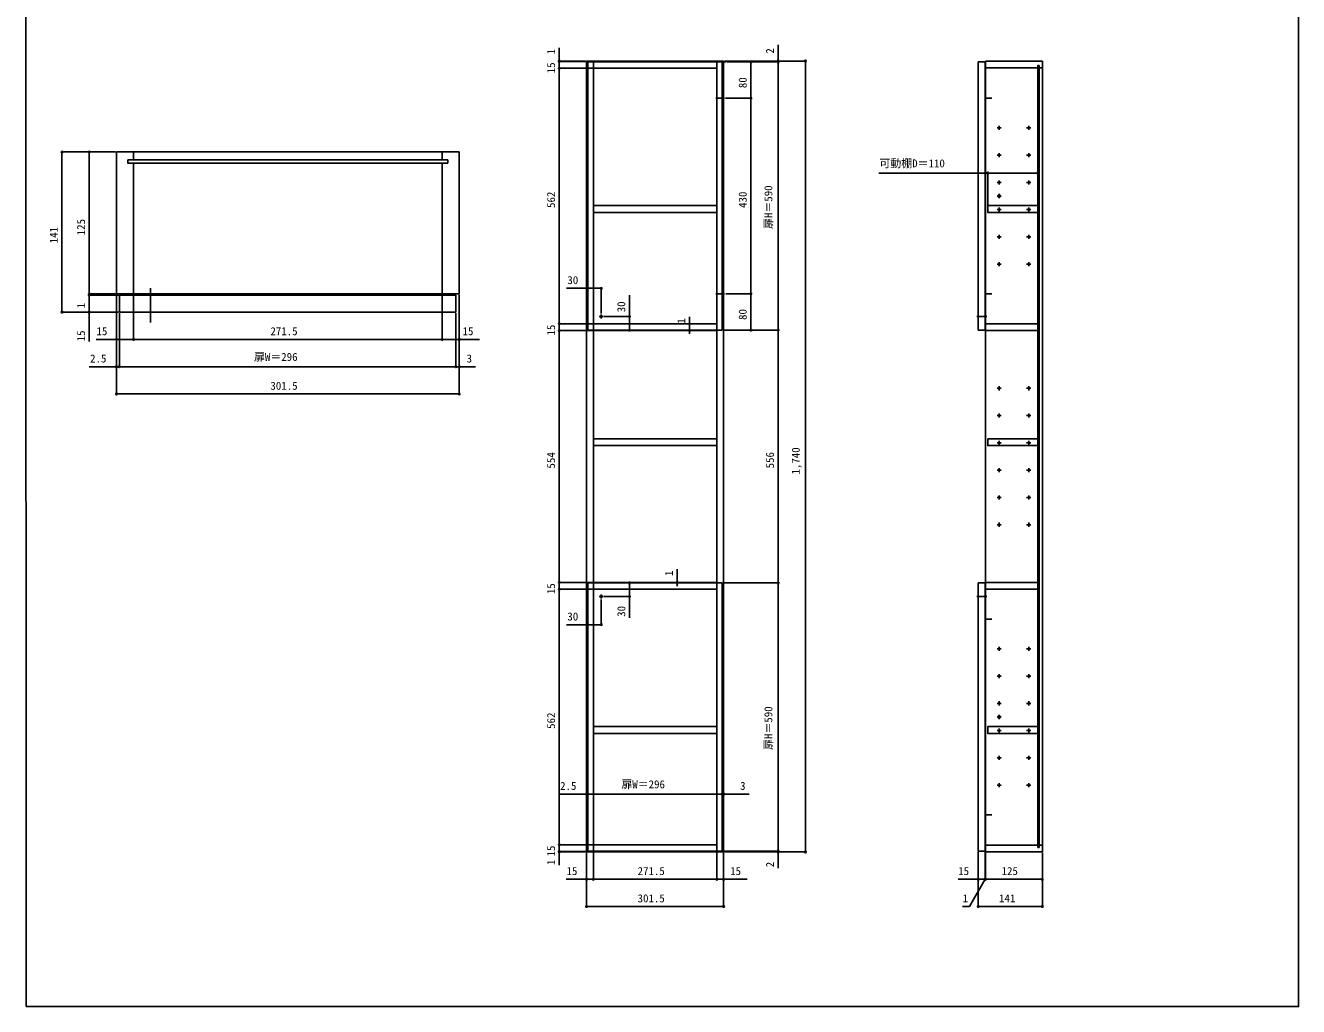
# Model space of a CAD drawing. Units: millimetres, scale not verified, with parts at other scales. Extents: x -700 to 700, y -1059 to 1057.
# Drawn here: x -700 to 700, y -1059 to 20 of the extents above; entities that cross this region are included whole.
import ezdxf
from ezdxf.enums import TextEntityAlignment as Align

# ---------------------------------------------------------------- set-up
doc = ezdxf.new("R2010")
doc.units = ezdxf.units.MM
doc.header["$LTSCALE"] = 4
for name, color, linetype in [('0-2_YKK_11', 7, 'Continuous'), ('0-3_YKK_12', 2, 'Continuous'), ('0-4_YKK_A1', 4, 'Continuous'), ('0-5_YKK_D', 6, 'Continuous'), ('0-6_YKK_ZWAK', 7, 'Continuous')]:
    doc.layers.add(name, color=color, linetype=linetype)
doc.styles.add('ＭＳ ゴシック', font='')
doc.styles.get('ＭＳ ゴシック').set_extended_font_data('MS Gothic')

msp = doc.modelspace()

# ---------------------------------------------------------------- linework, layer by layer
at = {"layer": '0-2_YKK_11'}
msp.add_line((-83.301, -888.9), (-82.985, -888.9), dxfattribs=at)
at = {"layer": '0-3_YKK_12'}
for p, q in [((59.167, -60.4), (68.796, -60.4)), ((355.765, -60.4), (362.567, -60.4)), ((373.015, -92.9), (368.515, -92.9)), ((370.765, -90.65), (370.765, -95.15)), ((405.515, -92.9), (401.015, -92.9)), ((403.265, -90.65), (403.265, -95.15)), ((373.015, -122.9), (368.515, -122.9)), ((370.765, -120.65), (370.765, -125.15)), ((405.515, -122.9), (401.015, -122.9)), ((403.265, -120.65), (403.265, -125.15)), ((373.015, -152.9), (368.515, -152.9)), ((370.765, -150.65), (370.765, -155.15)), ((405.515, -152.9), (401.015, -152.9)), ((403.265, -150.65), (403.265, -155.15)), ((373.015, -167.9), (368.515, -167.9)), ((370.765, -165.65), (370.765, -170.15)), ((370.765, -180.65), (370.765, -185.15)), ((403.265, -180.65), (403.265, -185.15)), ((373.015, -182.9), (368.515, -182.9)), ((405.515, -182.9), (401.015, -182.9)), ((373.015, -212.9), (368.515, -212.9)), ((370.765, -210.65), (370.765, -215.15)), ((405.515, -212.9), (401.015, -212.9)), ((403.265, -210.65), (403.265, -215.15)), ((373.015, -242.9), (368.515, -242.9)), ((370.765, -240.65), (370.765, -245.15)), ((405.515, -242.9), (401.015, -242.9)), ((403.265, -240.65), (403.265, -245.15)), ((-562.36, -306.9), (-562.36, -269.4)), ((59.167, -275.4), (68.796, -275.4)), ((355.765, -275.4), (362.567, -275.4)), ((-64.485, -300.4), (-68.985, -300.4)), ((-66.735, -298.15), (-66.735, -302.65)), ((346.265, -300.4), (357.067, -300.4)), ((370.765, -377.15), (370.765, -381.65)), ((403.265, -377.15), (403.265, -381.65)), ((373.015, -379.4), (368.515, -379.4)), ((405.515, -379.4), (401.015, -379.4)), ((373.015, -409.4), (368.515, -409.4)), ((370.765, -407.15), (370.765, -411.65)), ((405.515, -409.4), (401.015, -409.4)), ((403.265, -407.15), (403.265, -411.65)), ((373.015, -439.4), (368.515, -439.4)), ((370.765, -437.15), (370.765, -441.65)), ((405.515, -439.4), (401.015, -439.4)), ((403.265, -437.15), (403.265, -441.65)), ((373.015, -469.4), (368.515, -469.4)), ((370.765, -467.15), (370.765, -471.65)), ((405.515, -469.4), (401.015, -469.4)), ((403.265, -467.15), (403.265, -471.65)), ((373.015, -499.4), (368.515, -499.4)), ((370.765, -497.15), (370.765, -501.65)), ((405.515, -499.4), (401.015, -499.4)), ((403.265, -497.15), (403.265, -501.65)), ((373.015, -529.4), (368.515, -529.4)), ((370.765, -527.15), (370.765, -531.65)), ((405.515, -529.4), (401.015, -529.4)), ((403.265, -527.15), (403.265, -531.65)), ((-64.485, -608.4), (-68.985, -608.4)), ((-66.735, -610.65), (-66.735, -606.15)), ((346.265, -608.4), (357.067, -608.4)), ((355.765, -633.4), (362.567, -633.4)), ((373.015, -665.9), (368.515, -665.9)), ((370.765, -663.65), (370.765, -668.15)), ((405.515, -665.9), (401.015, -665.9)), ((403.265, -663.65), (403.265, -668.15)), ((373.015, -695.9), (368.515, -695.9)), ((370.765, -693.65), (370.765, -698.15)), ((405.515, -695.9), (401.015, -695.9)), ((403.265, -693.65), (403.265, -698.15)), ((373.015, -725.9), (368.515, -725.9)), ((370.765, -723.65), (370.765, -728.15)), ((405.515, -725.9), (401.015, -725.9)), ((403.265, -723.65), (403.265, -728.15)), ((373.015, -740.9), (368.515, -740.9)), ((370.765, -738.65), (370.765, -743.15)), ((373.015, -755.9), (368.515, -755.9)), ((370.765, -753.65), (370.765, -758.15)), ((405.515, -755.9), (401.015, -755.9)), ((403.265, -753.65), (403.265, -758.15)), ((370.765, -783.65), (370.765, -788.15)), ((403.265, -783.65), (403.265, -788.15)), ((373.015, -785.9), (368.515, -785.9)), ((405.515, -785.9), (401.015, -785.9)), ((373.015, -815.9), (368.515, -815.9)), ((370.765, -813.65), (370.765, -818.15)), ((405.515, -815.9), (401.015, -815.9)), ((403.265, -813.65), (403.265, -818.15)), ((355.765, -848.4), (362.567, -848.4))]:
    msp.add_line(p, q, dxfattribs=at)
at = {"layer": '0-4_YKK_A1'}
for p, q in [((-83.999, -19.9), (-82.985, -19.9)), ((-82.985, -19.4), (-82.985, -889.4)), ((67.765, -19.4), (-82.985, -19.4)), ((66.265, -20.4), (-81.735, -20.4)), ((-81.735, -20.4), (-81.735, -315.4)), ((-75.485, -315.4), (-75.485, -19.4)), ((-75.485, -27.4), (60.265, -27.4)), ((57.974, -20.4), (70.593, -20.4)), ((60.265, -19.4), (60.265, -315.4)), ((66.265, -20.4), (66.265, -315.4)), ((67.765, -889.4), (67.765, -19.4)), ((347.765, -20.4), (355.265, -20.4)), ((347.765, -20.4), (347.765, -315.4)), ((355.265, -20.4), (355.265, -315.4)), ((355.765, -889.4), (355.765, -19.4)), ((418.265, -19.4), (355.765, -19.4)), ((413.265, -26.9), (355.765, -26.9)), ((414.765, -24.4), (414.765, -884.4)), ((418.265, -26.9), (414.765, -26.9)), ((418.265, -889.4), (418.265, -19.4)), ((-599.86, -119.4), (-599.86, -275.65)), ((-222.985, -119.4), (-599.86, -119.4)), ((-581.11, -128.15), (-581.11, -119.4)), ((-241.735, -128.15), (-241.735, -119.4)), ((-222.985, -275.65), (-222.985, -119.4)), ((-587.36, -128.15), (-235.485, -128.15)), ((-581.11, -275.65), (-581.11, -131.9)), ((-241.735, -275.65), (-241.735, -131.9)), ((-235.485, -128.15), (-235.485, -131.9)), ((60.265, -178.4), (-75.485, -178.4)), ((60.265, -185.9), (-75.485, -185.9)), ((-599.86, -275.65), (-222.985, -275.65)), ((-226.735, -276.9), (-596.735, -276.9)), ((-596.735, -276.9), (-596.735, -295.65)), ((-226.735, -276.9), (-226.735, -295.65)), ((-226.735, -295.65), (-596.735, -295.65)), ((66.265, -315.4), (-81.735, -315.4)), ((60.265, -308.4), (-75.485, -308.4)), ((-75.485, -593.4), (-75.485, -315.4)), ((-75.485, -315.9), (60.265, -315.9)), ((60.265, -593.4), (60.265, -315.4)), ((347.765, -315.4), (355.265, -315.4)), ((355.765, -308.4), (413.265, -308.4)), ((355.765, -315.9), (413.265, -315.9)), ((60.265, -434.9), (-75.485, -434.9)), ((60.265, -442.4), (-75.485, -442.4)), ((66.265, -593.4), (-81.735, -593.4)), ((-81.735, -593.4), (-81.735, -888.4)), ((60.265, -592.9), (-75.485, -592.9)), ((-75.485, -593.4), (-75.485, -889.4)), ((60.265, -600.4), (-75.485, -600.4)), ((60.265, -593.4), (60.265, -889.4)), ((66.265, -593.4), (66.265, -888.4)), ((347.765, -593.4), (347.765, -888.4)), ((347.765, -593.4), (355.265, -593.4)), ((355.265, -593.4), (355.265, -888.4)), ((355.765, -592.9), (413.265, -592.9)), ((355.765, -600.4), (413.265, -600.4)), ((60.265, -751.4), (-75.485, -751.4)), ((60.265, -758.9), (-75.485, -758.9)), ((-75.485, -881.4), (60.265, -881.4)), ((413.265, -881.9), (355.765, -881.9)), ((418.265, -881.9), (414.765, -881.9)), ((-82.985, -889.4), (67.765, -889.4)), ((66.265, -888.4), (-81.735, -888.4)), ((347.765, -888.4), (355.265, -888.4)), ((355.765, -889.4), (418.265, -889.4)), ((414.765, -884.4), (413.265, -884.4))]:
    msp.add_line(p, q, dxfattribs=at)
for points in [[(414.765, -24.4), (413.265, -24.4), (413.265, -884.4)], [(-587.36, -128.15), (-587.36, -131.9), (-235.485, -131.9)]]:
    msp.add_lwpolyline(points, dxfattribs=at)
for points in [[(358.265, -178.4), (358.265, -185.9), (413.265, -185.9), (413.265, -178.4)], [(358.265, -434.9), (358.265, -442.4), (413.265, -442.4), (413.265, -434.9)], [(358.265, -751.4), (358.265, -758.9), (413.265, -758.9), (413.265, -751.4)]]:
    msp.add_lwpolyline(points, close=True, dxfattribs=at)
for centre, radius in [((370.765, -92.9), 0.75), ((403.265, -92.9), 0.75), ((370.765, -122.9), 0.75), ((403.265, -122.9), 0.75), ((370.765, -152.9), 0.75), ((403.265, -152.9), 0.75), ((370.765, -167.9), 1.25), ((370.765, -182.9), 0.75), ((403.265, -182.9), 0.75), ((370.765, -212.9), 0.75), ((403.265, -212.9), 0.75), ((370.765, -242.9), 0.75), ((403.265, -242.9), 0.75), ((-66.735, -300.4), 1), ((370.765, -379.4), 0.75), ((403.265, -379.4), 0.75), ((370.765, -409.4), 0.75), ((403.265, -409.4), 0.75), ((370.765, -439.4), 0.75), ((403.265, -439.4), 0.75), ((370.765, -469.4), 0.75), ((403.265, -469.4), 0.75), ((370.765, -499.4), 0.75), ((403.265, -499.4), 0.75), ((370.765, -529.4), 0.75), ((403.265, -529.4), 0.75), ((-66.735, -608.4), 1), ((370.765, -665.9), 0.75), ((403.265, -665.9), 0.75), ((370.765, -695.9), 0.75), ((403.265, -695.9), 0.75), ((370.765, -725.9), 0.75), ((403.265, -725.9), 0.75), ((370.765, -740.9), 1.25), ((370.765, -755.9), 0.75), ((403.265, -755.9), 0.75), ((370.765, -785.9), 0.75), ((403.265, -785.9), 0.75), ((370.765, -815.9), 0.75), ((403.265, -815.9), 0.75)]:
    msp.add_circle(centre, radius, dxfattribs=at)
at = {"layer": '0-5_YKK_D'}
for p, q in [((-112.985, -19.4), (-112.985, -4.786)), ((127.765, -19.4), (127.765, -1.445)), ((-83.985, -19.4), (-113.985, -19.4)), ((-84.999, -19.9), (-113.985, -19.9)), ((-84.999, -19.9), (-113.985, -19.9)), ((-76.485, -27.4), (-113.985, -27.4)), ((-76.485, -27.4), (-113.985, -27.4)), ((-112.985, -19.9), (-112.985, -19.4)), ((-112.985, -19.9), (-112.985, -23.4)), ((-112.985, -19.9), (-112.985, -27.4)), ((-112.985, -27.4), (-112.985, -308.4)), ((68.765, -19.4), (128.765, -19.4)), ((68.765, -19.4), (158.765, -19.4)), ((71.593, -20.4), (128.765, -20.4)), ((71.593, -20.4), (128.765, -20.4)), ((71.593, -20.4), (98.765, -20.4)), ((97.765, -20.4), (97.765, -60.4)), ((127.765, -20.4), (127.765, -19.4)), ((127.765, -20.4), (127.765, -23.9)), ((127.765, -20.4), (127.765, -315.4)), ((157.765, -19.4), (157.765, -889.4)), ((69.796, -60.4), (98.765, -60.4)), ((69.796, -60.4), (98.765, -60.4)), ((97.765, -60.4), (97.765, -275.4)), ((-600.86, -119.4), (-660.86, -119.4)), ((-659.86, -119.4), (-659.86, -295.65)), ((-600.86, -119.4), (-630.86, -119.4)), ((-629.86, -119.4), (-629.86, -275.65)), ((358.265, -178.15), (358.265, -141.637)), ((413.265, -178.15), (413.265, -141.637)), ((-600.86, -275.65), (-630.86, -275.65)), ((-600.86, -275.65), (-630.86, -275.65)), ((-597.735, -276.9), (-630.86, -276.9)), ((-597.735, -276.9), (-630.86, -276.9)), ((-629.86, -275.65), (-629.86, -272.15)), ((-629.86, -275.65), (-629.86, -276.9)), ((-629.86, -276.9), (-629.86, -291.514)), ((-599.86, -276.65), (-599.86, -356.65)), ((-599.86, -276.65), (-599.86, -326.65)), ((-599.86, -276.65), (-599.86, -386.65)), ((-581.11, -276.65), (-581.11, -326.65)), ((-581.11, -276.65), (-581.11, -326.65)), ((-241.735, -276.65), (-241.735, -326.65)), ((-241.735, -276.65), (-241.735, -326.65)), ((-222.985, -276.65), (-222.985, -356.65)), ((-222.985, -276.65), (-222.985, -326.65)), ((-222.985, -276.65), (-222.985, -386.65)), ((-81.735, -284.126), (-81.735, -268.4)), ((-66.735, -297.15), (-66.735, -268.4)), ((70.167, -275.4), (98.765, -275.4)), ((70.167, -275.4), (98.765, -275.4)), ((97.765, -275.4), (97.765, -315.4)), ((-597.735, -295.65), (-660.86, -295.65)), ((-597.735, -295.65), (-630.86, -295.65)), ((-596.735, -296.65), (-596.735, -356.65)), ((-596.735, -296.65), (-596.735, -356.65)), ((-226.735, -296.65), (-226.735, -356.65)), ((-226.735, -296.65), (-226.735, -356.65)), ((-63.485, -300.4), (-34.735, -300.4)), ((30.265, -315.4), (30.265, -300.786)), ((-76.485, -308.4), (-113.985, -308.4)), ((-76.485, -308.4), (-113.985, -308.4)), ((-76.485, -315.9), (-113.985, -315.9)), ((-76.485, -315.9), (-113.985, -315.9)), ((-112.985, -308.4), (-112.985, -315.9)), ((-112.985, -315.9), (-112.985, -592.9)), ((-74.485, -315.4), (-34.735, -315.4)), ((59.265, -315.4), (29.265, -315.4)), ((59.265, -315.9), (29.265, -315.9)), ((30.265, -315.9), (30.265, -315.4)), ((30.265, -315.9), (30.265, -319.4)), ((67.265, -315.4), (128.765, -315.4)), ((67.265, -315.4), (128.765, -315.4)), ((67.265, -315.4), (98.765, -315.4)), ((127.765, -315.4), (127.765, -593.4)), ((-241.735, -325.65), (-581.11, -325.65)), ((-599.86, -355.65), (-630.088, -355.65)), ((-596.735, -355.65), (-599.86, -355.65)), ((-596.735, -355.65), (-593.235, -355.65)), ((-596.735, -355.65), (-226.735, -355.65)), ((-226.735, -355.65), (-230.235, -355.65)), ((-226.735, -355.65), (-222.985, -355.65)), ((-222.985, -355.65), (-205.031, -355.65)), ((-599.86, -385.65), (-222.985, -385.65)), ((16.675, -592.9), (16.675, -578.286)), ((-76.485, -592.9), (-113.985, -592.9)), ((-76.485, -592.9), (-113.985, -592.9)), ((-76.485, -600.4), (-113.985, -600.4)), ((-76.485, -600.4), (-113.985, -600.4)), ((-112.985, -592.9), (-112.985, -600.4)), ((-112.985, -600.4), (-112.985, -881.4)), ((-74.485, -593.4), (-34.735, -593.4)), ((59.265, -592.9), (15.675, -592.9)), ((59.265, -593.4), (15.675, -593.4)), ((16.675, -593.4), (16.675, -592.9)), ((16.675, -593.4), (16.675, -596.9)), ((67.265, -593.4), (128.765, -593.4)), ((67.265, -593.4), (128.765, -593.4)), ((127.765, -593.4), (127.765, -888.4)), ((-66.735, -611.65), (-66.735, -640.4)), ((-63.485, -608.4), (-34.735, -608.4)), ((-81.735, -624.674), (-81.735, -640.4)), ((-82.985, -825.757), (-113.213, -825.757)), ((-82.985, -842.2), (-82.985, -824.757)), ((-81.735, -825.757), (-82.985, -825.757)), ((-81.735, -841.517), (-81.735, -824.757)), ((-81.735, -841.517), (-81.735, -824.757)), ((66.265, -825.757), (-81.735, -825.757)), ((-81.735, -825.757), (-78.235, -825.757)), ((66.265, -825.757), (62.765, -825.757)), ((66.265, -847.302), (66.265, -824.757)), ((66.265, -847.302), (66.265, -824.757)), ((66.265, -825.757), (67.765, -825.757)), ((67.765, -888.4), (67.765, -824.757)), ((67.765, -825.757), (95.719, -825.757)), ((-76.485, -881.4), (-113.985, -881.4)), ((-76.485, -881.4), (-113.985, -881.4)), ((-112.985, -881.4), (-112.985, -888.9)), ((-83.985, -888.9), (-113.985, -888.9)), ((-83.985, -888.9), (-113.985, -888.9)), ((-83.985, -889.4), (-113.985, -889.4)), ((-112.985, -888.9), (-112.985, -885.4)), ((-112.985, -888.9), (-112.985, -889.4)), ((-112.985, -889.4), (-112.985, -904.014)), ((-82.985, -890.4), (-82.985, -920.4)), ((-82.985, -890.4), (-82.985, -950.4)), ((-75.485, -889.4), (-75.485, -920.4)), ((-75.485, -890.4), (-75.485, -920.4)), ((60.265, -890.4), (60.265, -920.4)), ((60.265, -890.4), (60.265, -920.4)), ((67.265, -888.4), (128.765, -888.4)), ((67.265, -888.4), (128.765, -888.4)), ((67.765, -889.9), (67.765, -920.4)), ((67.765, -890.4), (67.765, -950.4)), ((68.765, -889.4), (128.765, -889.4)), ((68.765, -889.4), (158.765, -889.4)), ((127.765, -888.4), (127.765, -884.9)), ((127.765, -888.4), (127.765, -889.4)), ((127.765, -889.4), (127.765, -907.355)), ((347.765, -889.4), (347.765, -920.4)), ((347.765, -889.4), (347.765, -950.4)), ((355.265, -889.4), (355.265, -920.4)), ((355.265, -889.4), (355.265, -920.4)), ((355.765, -890.4), (355.765, -920.4)), ((355.765, -890.4), (355.765, -920.4)), ((418.265, -890.4), (418.265, -920.4)), ((418.265, -890.4), (418.265, -950.4)), ((60.265, -919.4), (-75.485, -919.4)), ((355.265, -919.4), (351.765, -919.4)), ((355.265, -919.4), (355.765, -919.4)), ((355.265, -919.4), (355.765, -919.4)), ((418.265, -919.4), (355.765, -919.4)), ((355.765, -919.4), (359.265, -919.4)), ((-82.985, -949.4), (67.765, -949.4)), ((347.765, -949.4), (418.265, -949.4))]:
    msp.add_line(p, q, dxfattribs=at)
for points in [[(413.265, -142.637), (358.265, -142.637), (238.28, -142.637)], [(-629.86, -276.9), (-629.86, -295.65), (-629.86, -327.877)], [(-66.735, -269.4), (-81.735, -269.4), (-105.19, -269.4)], [(-35.735, -315.4), (-35.735, -300.4), (-35.735, -276.945)], [(-581.11, -325.65), (-599.86, -325.65), (-622.088, -325.65)], [(-241.735, -325.65), (-222.985, -325.65), (-200.758, -325.65)], [(-35.735, -593.4), (-35.735, -608.4), (-35.735, -631.855)], [(-66.735, -639.4), (-81.735, -639.4), (-105.19, -639.4)], [(-75.485, -919.4), (-82.985, -919.4), (-105.213, -919.4)], [(60.265, -919.4), (67.765, -919.4), (93.492, -919.4)], [(355.265, -919.4), (347.765, -919.4), (325.537, -919.4)], [(355.515, -919.4), (338.139, -949.4), (330.526, -949.4)]]:
    msp.add_lwpolyline(points, dxfattribs=at)
for centre in [(-112.985, -19.4), (-112.985, -19.9), (-112.985, -19.9), (-112.985, -27.4), (-112.985, -27.4), (97.765, -20.4), (127.765, -19.4), (127.765, -20.4), (127.765, -20.4), (157.765, -19.4), (97.765, -60.4), (97.765, -60.4), (-659.86, -119.4), (-629.86, -119.4), (358.265, -142.637), (413.265, -142.637), (-629.86, -275.65), (-629.86, -275.65), (-629.86, -276.9), (-629.86, -276.9), (-81.735, -269.4), (-66.735, -269.4), (97.765, -275.4), (97.765, -275.4), (-659.86, -295.65), (-629.86, -295.65), (-112.985, -308.4), (-112.985, -308.4), (-35.735, -300.4), (-112.985, -315.9), (-112.985, -315.9), (-35.735, -315.4), (30.265, -315.4), (30.265, -315.9), (97.765, -315.4), (127.765, -315.4), (127.765, -315.4), (-599.86, -325.65), (-581.11, -325.65), (-581.11, -325.65), (-241.735, -325.65), (-241.735, -325.65), (-222.985, -325.65), (-599.86, -355.65), (-596.735, -355.65), (-596.735, -355.65), (-226.735, -355.65), (-226.735, -355.65), (-222.985, -355.65), (-599.86, -385.65), (-222.985, -385.65), (-112.985, -592.9), (-112.985, -592.9), (-112.985, -600.4), (-112.985, -600.4), (-35.735, -593.4), (16.675, -592.9), (16.675, -593.4), (127.765, -593.4), (127.765, -593.4), (-35.735, -608.4), (-81.735, -639.4), (-66.735, -639.4), (-82.985, -825.757), (-81.735, -825.757), (-81.735, -825.757), (66.265, -825.757), (66.265, -825.757), (67.765, -825.757), (-112.985, -881.4), (-112.985, -881.4), (-112.985, -888.9), (-112.985, -888.9), (-112.985, -889.4), (127.765, -888.4), (127.765, -888.4), (127.765, -889.4), (157.765, -889.4), (-82.985, -919.4), (-75.485, -919.4), (-75.485, -919.4), (60.265, -919.4), (60.265, -919.4), (67.765, -919.4), (347.765, -919.4), (355.265, -919.4), (355.265, -919.4), (355.765, -919.4), (355.765, -919.4), (418.265, -919.4), (-82.985, -949.4), (67.765, -949.4), (347.765, -949.4), (418.265, -949.4)]:
    msp.add_circle(centre, 0.875, dxfattribs=at)
at = {"layer": '0-6_YKK_ZWAK'}
msp.add_line((-700, 980.6), (-699.339, -1059.4), dxfattribs=at)
msp.add_lwpolyline([(-699.339, -1059.4), (700, -1059.4), (700, 980.6)], dxfattribs=at)

# ---------------------------------------------------------------- texts
at = {"layer": '0-5_YKK_D', "style": 'ＭＳ ゴシック'}
for s, p in [('1', (-114.985, -12.241)), ('2', (125.765, -11.286)), ('15', (-114.985, -32.855)), ('80', (95.765, -49.23)), ('562', (-114.985, -180.991)), ('430', (95.765, -180.991)), ('扉H＝590', (123.992, -204.139)), ('125', (-631.86, -211.093)), ('141', (-661.86, -219.9)), ('1', (-631.86, -291.355)), ('30', (-37.735, -295.786)), ('80', (95.765, -304.23)), ('1', (28.265, -308.241)), ('15', (-631.86, -327.718)), ('15', (-114.985, -321.355)), ('1,740', (154.128, -474.241)), ('554', (-114.985, -467.661)), ('556', (125.765, -467.457)), ('1', (14.675, -585.741)), ('15', (-114.985, -605.855)), ('30', (-37.735, -630.741)), ('562', (-114.985, -753.991)), ('扉H＝590', (123.992, -777.139)), ('15', (-114.985, -894.355)), ('1', (-114.985, -903.855)), ('2', (125.765, -906.241))]:
    msp.add_text(s, height=8.798, rotation=90, dxfattribs=at).set_placement(p, align=Align.BOTTOM_LEFT)
for s, p in [('可動棚D＝110', (239.121, -139.001)), ('30', (-104.076, -267.4)), ('15', (-621.929, -323.65)), ('271.5', (-430.65, -323.65)), ('15', (-219.326, -323.65)), ('2.5', (-628.974, -353.65)), ('扉W＝296', (-448.69, -351.877)), ('3', (-214.872, -353.65)), ('301.5', (-430.65, -383.65)), ('30', (-104.076, -637.4)), ('扉W＝296', (-44.69, -821.985)), ('2.5', (-112.099, -823.757)), ('3', (85.878, -823.757)), ('15', (-105.054, -917.4)), ('271.5', (-26.838, -917.4)), ('15', (74.924, -917.4)), ('15', (325.696, -917.4)), ('125', (373.446, -917.4)), ('301.5', (-26.838, -947.4)), ('1', (330.685, -947.4)), ('141', (370.64, -947.4))]:
    msp.add_text(s, height=8.798, dxfattribs=at).set_placement(p, align=Align.BOTTOM_LEFT)

doc.saveas('drawing.dxf')
